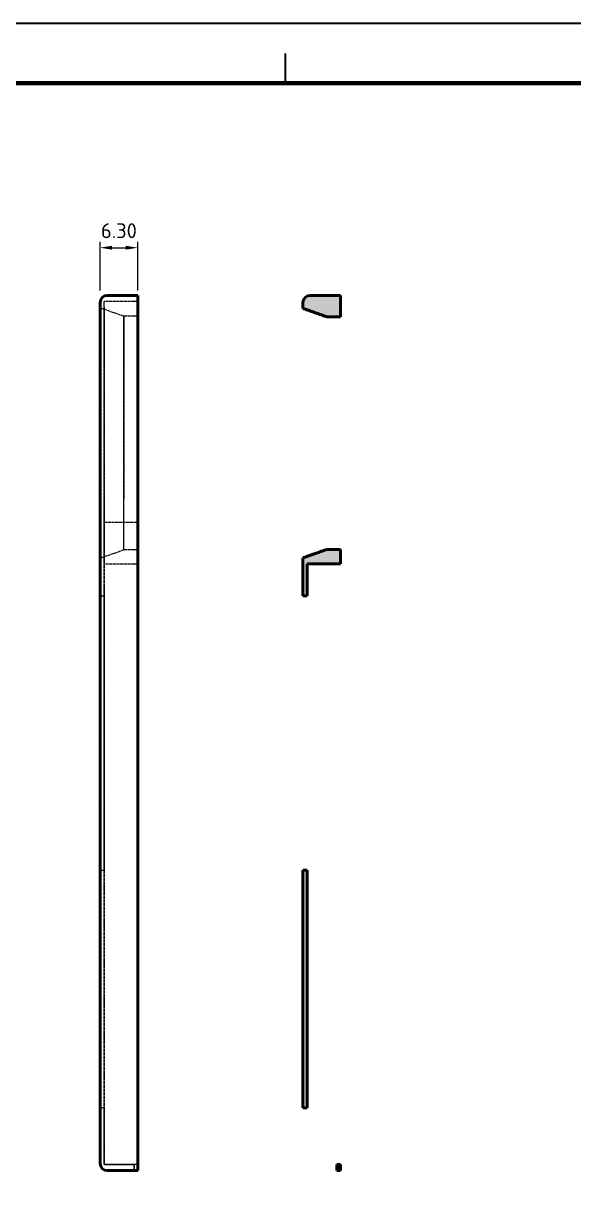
# Model space of a CAD drawing. Header units: millimetres. Extents: x 0 to 420, y 0 to 297.
# Drawn here: x 122.4 to 214.5, y 99.4 to 297 of the extents above; entities that cross this region are included whole.
import ezdxf

# ---------------------------------------------------------------- set-up
doc = ezdxf.new("R2010")
doc.units = ezdxf.units.MM
doc.header["$LTSCALE"] = 0.4
doc.linetypes.add('DASHED', pattern=[1.524, 1.27, -0.254])
for name, color, linetype, lineweight in [('BORDER', 7, 'CONTINUOUS', 70), ('DIM', 4, 'CONTINUOUS', 18), ('HATCH', 8, 'CONTINUOUS', 13), ('HIDDEN', 8, 'DASHED', 25), ('OUTLINE', 7, 'CONTINUOUS', 50), ('SECTION', 7, 'CONTINUOUS', 50), ('TITLE', 7, 'CONTINUOUS', 35)]:
    doc.layers.add(name, color=color, linetype=linetype, lineweight=lineweight)
doc.styles.add('KHENSU', font='isocpeur.ttf')
doc.dimstyles.new('KHENSU', dxfattribs={"dimtxt": 2.5, "dimasz": 2, "dimexe": 1, "dimexo": 0.8, "dimgap": 0.6, "dimtad": 1, "dimdsep": 46, "dimtxsty": 'KHENSU', "dimcen": -1.5, "dimclrd": 4, "dimclre": 4, "dimclrt": 7, "dimazin": 3, "dimtfac": 1, "dimtmove": 2, "dimatfit": 3})

msp = doc.modelspace()

# ---------------------------------------------------------------- hatches: boundary and pattern name
at = {"layer": 'HATCH'}
h = msp.add_hatch(color=8, dxfattribs=at)
h.dxf.hatch_style = 1
h.paths.add_polyline_path([(175.5, 247.809), (175.331, 247.809), (175.162, 247.809), (174.993, 247.809), (174.823, 247.809), (174.654, 247.809), (174.485, 247.809), (174.316, 247.809), (174.147, 247.809), (173.978, 247.809), (173.808, 247.809), (173.639, 247.809), (173.47, 247.809), (173.301, 247.809), (173.136, 247.831), (172.976, 247.888), (172.817, 247.944), (172.657, 248), (172.498, 248.056), (172.338, 248.113), (172.179, 248.169), (172.019, 248.225), (171.859, 248.281), (171.7, 248.338), (171.54, 248.394), (171.381, 248.45), (171.221, 248.506), (171.062, 248.562), (170.902, 248.619), (170.743, 248.675), (170.583, 248.731), (170.424, 248.787), (170.264, 248.843), (170.104, 248.899), (169.945, 248.956), (169.785, 249.012), (169.626, 249.068), (169.466, 249.124), (169.307, 249.18), (169.2, 249.274), (169.2, 249.443), (169.2, 249.612), (169.2, 249.781), (169.2, 249.95), (169.2, 250.12), (169.203, 250.289), (169.228, 250.456), (169.275, 250.618), (169.345, 250.772), (169.436, 250.914), (169.546, 251.043), (169.673, 251.155), (169.814, 251.247), (169.967, 251.319), (170.129, 251.369), (170.295, 251.395), (170.464, 251.4), (170.634, 251.4), (170.803, 251.4), (170.972, 251.4), (171.141, 251.4), (171.31, 251.4), (171.479, 251.4), (171.649, 251.4), (171.818, 251.4), (171.987, 251.4), (172.156, 251.4), (172.325, 251.4), (172.494, 251.4), (172.663, 251.4), (172.833, 251.4), (173.002, 251.4), (173.171, 251.4), (173.34, 251.4), (173.509, 251.4), (173.678, 251.4), (173.848, 251.4), (174.017, 251.4), (174.186, 251.4), (174.355, 251.4), (174.524, 251.4), (174.693, 251.4), (174.862, 251.4), (175.032, 251.4), (175.201, 251.4), (175.37, 251.4), (175.5, 251.361), (175.5, 251.192), (175.5, 251.023), (175.5, 250.853), (175.5, 250.684), (175.5, 250.515), (175.5, 250.346), (175.5, 250.177), (175.5, 250.008), (175.5, 249.839), (175.5, 249.669), (175.5, 249.5), (175.5, 249.331), (175.5, 249.162), (175.5, 248.993), (175.5, 248.824), (175.5, 248.654), (175.5, 248.485), (175.5, 248.316), (175.5, 248.147), (175.5, 247.978), (175.5, 247.809)])
h = msp.add_hatch(color=8, dxfattribs=at)
h.dxf.hatch_style = 1
h.paths.add_polyline_path([(175.5, 206.375), (175.332, 206.375), (175.164, 206.375), (174.997, 206.375), (174.829, 206.375), (174.661, 206.375), (174.493, 206.375), (174.325, 206.375), (174.158, 206.375), (173.99, 206.375), (173.822, 206.375), (173.654, 206.375), (173.486, 206.375), (173.319, 206.375), (173.151, 206.375), (172.983, 206.375), (172.815, 206.375), (172.648, 206.375), (172.48, 206.375), (172.312, 206.375), (172.144, 206.375), (171.976, 206.375), (171.809, 206.375), (171.641, 206.375), (171.473, 206.375), (171.305, 206.375), (171.137, 206.375), (170.97, 206.375), (170.802, 206.375), (170.634, 206.375), (170.466, 206.375), (170.298, 206.375), (170.131, 206.375), (169.963, 206.375), (169.9, 206.27), (169.9, 206.102), (169.9, 205.935), (169.9, 205.767), (169.9, 205.599), (169.9, 205.431), (169.9, 205.263), (169.9, 205.096), (169.9, 204.928), (169.9, 204.76), (169.9, 204.592), (169.9, 204.424), (169.9, 204.257), (169.9, 204.089), (169.9, 203.921), (169.9, 203.753), (169.9, 203.586), (169.9, 203.418), (169.9, 203.25), (169.9, 203.082), (169.9, 202.914), (169.9, 202.747), (169.9, 202.579), (169.9, 202.411), (169.9, 202.243), (169.9, 202.075), (169.9, 201.908), (169.9, 201.74), (169.9, 201.572), (169.9, 201.404), (169.9, 201.236), (169.9, 201.069), (169.801, 201), (169.633, 201), (169.465, 201), (169.297, 201), (169.2, 201.07), (169.2, 201.238), (169.2, 201.406), (169.2, 201.574), (169.2, 201.741), (169.2, 201.909), (169.2, 202.077), (169.2, 202.245), (169.2, 202.413), (169.2, 202.58), (169.2, 202.748), (169.2, 202.916), (169.2, 203.084), (169.2, 203.252), (169.2, 203.419), (169.2, 203.587), (169.2, 203.755), (169.2, 203.923), (169.2, 204.091), (169.2, 204.258), (169.2, 204.426), (169.2, 204.594), (169.2, 204.762), (169.2, 204.93), (169.2, 205.097), (169.2, 205.265), (169.2, 205.433), (169.2, 205.601), (169.2, 205.769), (169.2, 205.936), (169.2, 206.104), (169.2, 206.272), (169.2, 206.44), (169.2, 206.607), (169.2, 206.775), (169.2, 206.943), (169.2, 207.111), (169.2, 207.279), (169.26, 207.404), (169.419, 207.459), (169.577, 207.515), (169.735, 207.571), (169.894, 207.626), (170.052, 207.682), (170.21, 207.738), (170.368, 207.794), (170.527, 207.849), (170.685, 207.905), (170.843, 207.961), (171.001, 208.016), (171.16, 208.072), (171.318, 208.128), (171.476, 208.184), (171.635, 208.239), (171.793, 208.295), (171.951, 208.351), (172.109, 208.407), (172.268, 208.463), (172.426, 208.518), (172.584, 208.574), (172.742, 208.63), (172.901, 208.686), (173.059, 208.742), (173.218, 208.791), (173.386, 208.791), (173.554, 208.791), (173.721, 208.791), (173.889, 208.791), (174.057, 208.791), (174.225, 208.791), (174.393, 208.791), (174.56, 208.791), (174.728, 208.791), (174.896, 208.791), (175.064, 208.791), (175.232, 208.791), (175.399, 208.791), (175.5, 208.724), (175.5, 208.556), (175.5, 208.389), (175.5, 208.221), (175.5, 208.053), (175.5, 207.885), (175.5, 207.717), (175.5, 207.55), (175.5, 207.382), (175.5, 207.214), (175.5, 207.046), (175.5, 206.879), (175.5, 206.711), (175.5, 206.543), (175.5, 206.375)])
h = msp.add_hatch(color=8, dxfattribs=at)
h.dxf.hatch_style = 1
h.paths.add_polyline_path([(169.2, 115.1), (169.2, 115.267), (169.2, 115.434), (169.2, 115.601), (169.2, 115.768), (169.2, 115.935), (169.2, 116.102), (169.2, 116.27), (169.2, 116.437), (169.2, 116.604), (169.2, 116.771), (169.2, 116.938), (169.2, 117.105), (169.2, 117.272), (169.2, 117.439), (169.2, 117.606), (169.2, 117.773), (169.2, 117.94), (169.2, 118.107), (169.2, 118.274), (169.2, 118.442), (169.2, 118.609), (169.2, 118.776), (169.2, 118.943), (169.2, 119.11), (169.2, 119.277), (169.2, 119.444), (169.2, 119.611), (169.2, 119.778), (169.2, 119.945), (169.2, 120.112), (169.2, 120.279), (169.2, 120.447), (169.2, 120.614), (169.2, 120.781), (169.2, 120.948), (169.2, 121.115), (169.2, 121.282), (169.2, 121.449), (169.2, 121.616), (169.2, 121.783), (169.2, 121.95), (169.2, 122.117), (169.2, 122.284), (169.2, 122.451), (169.2, 122.619), (169.2, 122.786), (169.2, 122.953), (169.2, 123.12), (169.2, 123.287), (169.2, 123.454), (169.2, 123.621), (169.2, 123.788), (169.2, 123.955), (169.2, 124.122), (169.2, 124.289), (169.2, 124.456), (169.2, 124.623), (169.2, 124.791), (169.2, 124.958), (169.2, 125.125), (169.2, 125.292), (169.2, 125.459), (169.2, 125.626), (169.2, 125.793), (169.2, 125.96), (169.2, 126.127), (169.2, 126.294), (169.2, 126.461), (169.2, 126.628), (169.2, 126.795), (169.2, 126.963), (169.2, 127.13), (169.2, 127.297), (169.2, 127.464), (169.2, 127.631), (169.2, 127.798), (169.2, 127.965), (169.2, 128.132), (169.2, 128.299), (169.2, 128.466), (169.2, 128.633), (169.2, 128.8), (169.2, 128.967), (169.2, 129.135), (169.2, 129.302), (169.2, 129.469), (169.2, 129.636), (169.2, 129.803), (169.2, 129.97), (169.2, 130.137), (169.2, 130.304), (169.2, 130.471), (169.2, 130.638), (169.2, 130.805), (169.2, 130.972), (169.2, 131.14), (169.2, 131.307), (169.2, 131.474), (169.2, 131.641), (169.2, 131.808), (169.2, 131.975), (169.2, 132.142), (169.2, 132.309), (169.2, 132.476), (169.2, 132.643), (169.2, 132.81), (169.2, 132.977), (169.2, 133.144), (169.2, 133.312), (169.2, 133.479), (169.2, 133.646), (169.2, 133.813), (169.2, 133.98), (169.2, 134.147), (169.2, 134.314), (169.2, 134.481), (169.2, 134.648), (169.2, 134.815), (169.2, 134.982), (169.2, 135.149), (169.2, 135.316), (169.2, 135.484), (169.2, 135.651), (169.2, 135.818), (169.2, 135.985), (169.2, 136.152), (169.2, 136.319), (169.2, 136.486), (169.2, 136.653), (169.2, 136.82), (169.2, 136.987), (169.2, 137.154), (169.2, 137.321), (169.2, 137.488), (169.2, 137.656), (169.2, 137.823), (169.2, 137.99), (169.2, 138.157), (169.2, 138.324), (169.2, 138.491), (169.2, 138.658), (169.2, 138.825), (169.2, 138.992), (169.2, 139.159), (169.2, 139.326), (169.2, 139.493), (169.2, 139.66), (169.2, 139.828), (169.2, 139.995), (169.2, 140.162), (169.2, 140.329), (169.2, 140.496), (169.2, 140.663), (169.2, 140.83), (169.2, 140.997), (169.2, 141.164), (169.2, 141.331), (169.2, 141.498), (169.2, 141.665), (169.2, 141.833), (169.2, 142), (169.2, 142.167), (169.2, 142.334), (169.2, 142.501), (169.2, 142.668), (169.2, 142.835), (169.2, 143.002), (169.2, 143.169), (169.2, 143.336), (169.2, 143.503), (169.2, 143.67), (169.2, 143.837), (169.2, 144.005), (169.2, 144.172), (169.2, 144.339), (169.2, 144.506), (169.2, 144.673), (169.2, 144.84), (169.2, 145.007), (169.2, 145.174), (169.2, 145.341), (169.2, 145.508), (169.2, 145.675), (169.2, 145.842), (169.2, 146.009), (169.2, 146.177), (169.2, 146.344), (169.2, 146.511), (169.2, 146.678), (169.2, 146.845), (169.2, 147.012), (169.2, 147.179), (169.2, 147.346), (169.2, 147.513), (169.2, 147.68), (169.2, 147.847), (169.2, 148.014), (169.2, 148.181), (169.2, 148.349), (169.2, 148.516), (169.2, 148.683), (169.2, 148.85), (169.2, 149.017), (169.2, 149.184), (169.2, 149.351), (169.2, 149.518), (169.2, 149.685), (169.2, 149.852), (169.2, 150.019), (169.2, 150.186), (169.2, 150.353), (169.2, 150.521), (169.2, 150.688), (169.2, 150.855), (169.2, 151.022), (169.2, 151.189), (169.2, 151.356), (169.2, 151.523), (169.2, 151.69), (169.2, 151.857), (169.2, 152.024), (169.2, 152.191), (169.2, 152.358), (169.2, 152.526), (169.2, 152.693), (169.2, 152.86), (169.2, 153.027), (169.2, 153.194), (169.2, 153.361), (169.2, 153.528), (169.2, 153.695), (169.2, 153.862), (169.2, 154.029), (169.2, 154.196), (169.2, 154.363), (169.2, 154.53), (169.2, 154.698), (169.2, 154.865), (169.232, 155), (169.399, 155), (169.566, 155), (169.733, 155), (169.9, 155), (169.9, 154.833), (169.9, 154.666), (169.9, 154.499), (169.9, 154.332), (169.9, 154.165), (169.9, 153.998), (169.9, 153.83), (169.9, 153.663), (169.9, 153.496), (169.9, 153.329), (169.9, 153.162), (169.9, 152.995), (169.9, 152.828), (169.9, 152.661), (169.9, 152.494), (169.9, 152.327), (169.9, 152.16), (169.9, 151.993), (169.9, 151.826), (169.9, 151.658), (169.9, 151.491), (169.9, 151.324), (169.9, 151.157), (169.9, 150.99), (169.9, 150.823), (169.9, 150.656), (169.9, 150.489), (169.9, 150.322), (169.9, 150.155), (169.9, 149.988), (169.9, 149.821), (169.9, 149.653), (169.9, 149.486), (169.9, 149.319), (169.9, 149.152), (169.9, 148.985), (169.9, 148.818), (169.9, 148.651), (169.9, 148.484), (169.9, 148.317), (169.9, 148.15), (169.9, 147.983), (169.9, 147.816), (169.9, 147.649), (169.9, 147.481), (169.9, 147.314), (169.9, 147.147), (169.9, 146.98), (169.9, 146.813), (169.9, 146.646), (169.9, 146.479), (169.9, 146.312), (169.9, 146.145), (169.9, 145.978), (169.9, 145.811), (169.9, 145.644), (169.9, 145.477), (169.9, 145.309), (169.9, 145.142), (169.9, 144.975), (169.9, 144.808), (169.9, 144.641), (169.9, 144.474), (169.9, 144.307), (169.9, 144.14), (169.9, 143.973), (169.9, 143.806), (169.9, 143.639), (169.9, 143.472), (169.9, 143.305), (169.9, 143.137), (169.9, 142.97), (169.9, 142.803), (169.9, 142.636), (169.9, 142.469), (169.9, 142.302), (169.9, 142.135), (169.9, 141.968), (169.9, 141.801), (169.9, 141.634), (169.9, 141.467), (169.9, 141.3), (169.9, 141.133), (169.9, 140.965), (169.9, 140.798), (169.9, 140.631), (169.9, 140.464), (169.9, 140.297), (169.9, 140.13), (169.9, 139.963), (169.9, 139.796), (169.9, 139.629), (169.9, 139.462), (169.9, 139.295), (169.9, 139.128), (169.9, 138.96), (169.9, 138.793), (169.9, 138.626), (169.9, 138.459), (169.9, 138.292), (169.9, 138.125), (169.9, 137.958), (169.9, 137.791), (169.9, 137.624), (169.9, 137.457), (169.9, 137.29), (169.9, 137.123), (169.9, 136.956), (169.9, 136.788), (169.9, 136.621), (169.9, 136.454), (169.9, 136.287), (169.9, 136.12), (169.9, 135.953), (169.9, 135.786), (169.9, 135.619), (169.9, 135.452), (169.9, 135.285), (169.9, 135.118), (169.9, 134.951), (169.9, 134.784), (169.9, 134.616), (169.9, 134.449), (169.9, 134.282), (169.9, 134.115), (169.9, 133.948), (169.9, 133.781), (169.9, 133.614), (169.9, 133.447), (169.9, 133.28), (169.9, 133.113), (169.9, 132.946), (169.9, 132.779), (169.9, 132.612), (169.9, 132.444), (169.9, 132.277), (169.9, 132.11), (169.9, 131.943), (169.9, 131.776), (169.9, 131.609), (169.9, 131.442), (169.9, 131.275), (169.9, 131.108), (169.9, 130.941), (169.9, 130.774), (169.9, 130.607), (169.9, 130.44), (169.9, 130.272), (169.9, 130.105), (169.9, 129.938), (169.9, 129.771), (169.9, 129.604), (169.9, 129.437), (169.9, 129.27), (169.9, 129.103), (169.9, 128.936), (169.9, 128.769), (169.9, 128.602), (169.9, 128.435), (169.9, 128.267), (169.9, 128.1), (169.9, 127.933), (169.9, 127.766), (169.9, 127.599), (169.9, 127.432), (169.9, 127.265), (169.9, 127.098), (169.9, 126.931), (169.9, 126.764), (169.9, 126.597), (169.9, 126.43), (169.9, 126.263), (169.9, 126.095), (169.9, 125.928), (169.9, 125.761), (169.9, 125.594), (169.9, 125.427), (169.9, 125.26), (169.9, 125.093), (169.9, 124.926), (169.9, 124.759), (169.9, 124.592), (169.9, 124.425), (169.9, 124.258), (169.9, 124.091), (169.9, 123.923), (169.9, 123.756), (169.9, 123.589), (169.9, 123.422), (169.9, 123.255), (169.9, 123.088), (169.9, 122.921), (169.9, 122.754), (169.9, 122.587), (169.9, 122.42), (169.9, 122.253), (169.9, 122.086), (169.9, 121.919), (169.9, 121.751), (169.9, 121.584), (169.9, 121.417), (169.9, 121.25), (169.9, 121.083), (169.9, 120.916), (169.9, 120.749), (169.9, 120.582), (169.9, 120.415), (169.9, 120.248), (169.9, 120.081), (169.9, 119.914), (169.9, 119.747), (169.9, 119.579), (169.9, 119.412), (169.9, 119.245), (169.9, 119.078), (169.9, 118.911), (169.9, 118.744), (169.9, 118.577), (169.9, 118.41), (169.9, 118.243), (169.9, 118.076), (169.9, 117.909), (169.9, 117.742), (169.9, 117.574), (169.9, 117.407), (169.9, 117.24), (169.9, 117.073), (169.9, 116.906), (169.9, 116.739), (169.9, 116.572), (169.9, 116.405), (169.9, 116.238), (169.9, 116.071), (169.9, 115.904), (169.9, 115.737), (169.9, 115.57), (169.9, 115.402), (169.9, 115.235), (169.868, 115.1), (169.701, 115.1), (169.534, 115.1), (169.367, 115.1), (169.2, 115.1)])
h = msp.add_hatch(color=8, dxfattribs=at)
h.dxf.hatch_style = 1
h.paths.add_polyline_path([(174.9, 104.6), (174.9, 104.668), (174.9, 104.736), (174.9, 104.804), (174.9, 104.872), (174.9, 104.94), (174.9, 105.009), (174.9, 105.077), (174.9, 105.145), (174.9, 105.213), (174.9, 105.281), (174.9, 105.349), (174.9, 105.417), (174.9, 105.485), (174.9, 105.553), (174.921, 105.6), (174.989, 105.6), (175.057, 105.6), (175.126, 105.6), (175.194, 105.6), (175.262, 105.6), (175.33, 105.6), (175.398, 105.6), (175.466, 105.6), (175.5, 105.566), (175.5, 105.498), (175.5, 105.43), (175.5, 105.362), (175.5, 105.294), (175.5, 105.226), (175.5, 105.157), (175.5, 105.089), (175.5, 105.021), (175.5, 104.953), (175.5, 104.885), (175.5, 104.817), (175.5, 104.749), (175.5, 104.681), (175.5, 104.613), (175.445, 104.6), (175.377, 104.6), (175.309, 104.6), (175.24, 104.6), (175.172, 104.6), (175.104, 104.6), (175.036, 104.6), (174.968, 104.6), (174.9, 104.6)])

# ---------------------------------------------------------------- linework, layer by layer
at = {"layer": 'BORDER'}
msp.add_lwpolyline([(20, 10), (410, 10), (410, 287), (20, 287)], close=True, dxfattribs=at)
at = {"layer": 'HIDDEN'}
for p, q in [((141.5, 251.4), (136.4, 251.4)), ((139.2, 247.9), (135.2, 249.296)), ((139.2, 247.9), (135.2, 249.296)), ((141.5, 250.4), (135.9, 250.4)), ((141.5, 250.4), (135.9, 250.4)), ((141.5, 247.9), (139.2, 247.9)), ((141.5, 247.9), (139.2, 247.9)), ((135.2, 241.8), (135.2, 114.2)), ((135.9, 114.2), (135.9, 241.8)), ((141.5, 241.8), (141.5, 114.2)), ((141.5, 114.2), (141.5, 241.8)), ((135.2, 239.3), (135.2, 217.3)), ((135.2, 217.3), (135.2, 239.3)), ((135.9, 239.3), (135.9, 217.3)), ((139.2, 239.3), (139.2, 217.3)), ((139.2, 217.3), (139.2, 239.3)), ((141.5, 239.3), (141.5, 217.3)), ((141.5, 217.3), (141.5, 239.3)), ((141.5, 239.3), (141.5, 217.3)), ((135.9, 213.35), (141.5, 213.35)), ((135.9, 212.85), (135.9, 114.2)), ((141.5, 212.85), (141.5, 114.2)), ((139.2, 208.7), (135.2, 207.304)), ((139.2, 208.7), (135.2, 207.304)), ((141.5, 208.7), (139.2, 208.7)), ((141.5, 208.7), (139.2, 208.7)), ((141.5, 206.304), (135.9, 206.304)), ((141.5, 206.304), (135.9, 206.304)), ((135.2, 201), (135.9, 201)), ((135.2, 155), (135.9, 155)), ((135.9, 115.1), (135.2, 115.1)), ((135.2, 115.1), (135.2, 105.8)), ((135.2, 105.8), (135.2, 115.1)), ((135.9, 115.1), (135.2, 115.1)), ((135.9, 115.1), (135.9, 105.6)), ((135.9, 105.6), (135.9, 115.1)), ((140.9, 105.6), (135.9, 105.6)), ((135.9, 105.6), (140.9, 105.6)), ((141.5, 105.6), (135.9, 105.6)), ((141.5, 105.6), (135.9, 105.6)), ((140.9, 104.6), (140.9, 105.6)), ((140.9, 105.6), (140.9, 104.6)), ((140.9, 104.6), (136.4, 104.6)), ((140.9, 104.6), (136.4, 104.6))]:
    msp.add_line(p, q, dxfattribs=at)
for points in [[(141.5, 251.4), (141.5, 251.09), (141.5, 250.781), (141.5, 250.471), (141.5, 250.161), (141.5, 249.852), (141.5, 249.542), (141.5, 249.232), (141.5, 248.923), (141.5, 248.613), (141.5, 248.303), (141.5, 247.994), (141.5, 247.684), (141.5, 247.374), (141.5, 247.065), (141.5, 246.755), (141.5, 246.445), (141.5, 246.135), (141.5, 245.826), (141.5, 245.516), (141.5, 245.206), (141.5, 244.897), (141.5, 244.587), (141.5, 244.277), (141.5, 243.968), (141.5, 243.658), (141.5, 243.348), (141.5, 243.039), (141.5, 242.729), (141.5, 242.419), (141.5, 242.11), (141.5, 241.8)], [(135.2, 249.296), (135.2, 249.054), (135.2, 248.813), (135.2, 248.571), (135.2, 248.329), (135.2, 248.087), (135.2, 247.845), (135.2, 247.603), (135.2, 247.362), (135.2, 247.12), (135.2, 246.878), (135.2, 246.636), (135.2, 246.394), (135.2, 246.153), (135.2, 245.911), (135.2, 245.669), (135.2, 245.427), (135.2, 245.185), (135.2, 244.944), (135.2, 244.702), (135.2, 244.46), (135.2, 244.218), (135.2, 243.976), (135.2, 243.734), (135.2, 243.493), (135.2, 243.251), (135.2, 243.009), (135.2, 242.767), (135.2, 242.525), (135.2, 242.284), (135.2, 242.042), (135.2, 241.8)], [(135.9, 241.8), (135.9, 242.077), (135.9, 242.355), (135.9, 242.632), (135.9, 242.91), (135.9, 243.187), (135.9, 243.465), (135.9, 243.742), (135.9, 244.019), (135.9, 244.297), (135.9, 244.574), (135.9, 244.852), (135.9, 245.129), (135.9, 245.406), (135.9, 245.684), (135.9, 245.961), (135.9, 246.239), (135.9, 246.516), (135.9, 246.794), (135.9, 247.071), (135.9, 247.348), (135.9, 247.626), (135.9, 247.903), (135.9, 248.181), (135.9, 248.458), (135.9, 248.735), (135.9, 249.013), (135.9, 249.29), (135.9, 249.568), (135.9, 249.845), (135.9, 250.123), (135.9, 250.4)], [(135.9, 249.439), (135.9, 249.47), (135.9, 249.501), (135.9, 249.532), (135.9, 249.563), (135.9, 249.594), (135.9, 249.625), (135.9, 249.656), (135.9, 249.687), (135.9, 249.718), (135.9, 249.749), (135.9, 249.78), (135.9, 249.811), (135.9, 249.842), (135.9, 249.873), (135.9, 249.904), (135.9, 249.935), (135.9, 249.966), (135.9, 249.997), (135.9, 250.028), (135.9, 250.059), (135.9, 250.09), (135.9, 250.121), (135.9, 250.152), (135.9, 250.183), (135.9, 250.214), (135.9, 250.245), (135.9, 250.276), (135.9, 250.307), (135.9, 250.338), (135.9, 250.369), (135.9, 250.4)], [(135.9, 249.439), (135.9, 249.112), (135.9, 248.785), (135.9, 248.458), (135.9, 248.131), (135.9, 247.804), (135.9, 247.477), (135.9, 247.15), (135.9, 246.822), (135.9, 246.495), (135.9, 246.168), (135.9, 245.841), (135.9, 245.514), (135.9, 245.187), (135.9, 244.86), (135.9, 244.533), (135.9, 244.206), (135.9, 243.879), (135.9, 243.552), (135.9, 243.225), (135.9, 242.898), (135.9, 242.571), (135.9, 242.244), (135.9, 241.917), (135.9, 241.589), (135.9, 241.262), (135.9, 240.935), (135.9, 240.608), (135.9, 240.281), (135.9, 239.954), (135.9, 239.627), (135.9, 239.3)], [(141.5, 241.8), (141.5, 242.077), (141.5, 242.355), (141.5, 242.632), (141.5, 242.91), (141.5, 243.187), (141.5, 243.465), (141.5, 243.742), (141.5, 244.019), (141.5, 244.297), (141.5, 244.574), (141.5, 244.852), (141.5, 245.129), (141.5, 245.406), (141.5, 245.684), (141.5, 245.961), (141.5, 246.239), (141.5, 246.516), (141.5, 246.794), (141.5, 247.071), (141.5, 247.348), (141.5, 247.626), (141.5, 247.903), (141.5, 248.181), (141.5, 248.458), (141.5, 248.735), (141.5, 249.013), (141.5, 249.29), (141.5, 249.568), (141.5, 249.845), (141.5, 250.123), (141.5, 250.4)], [(141.5, 249.439), (141.5, 249.47), (141.5, 249.501), (141.5, 249.532), (141.5, 249.563), (141.5, 249.594), (141.5, 249.625), (141.5, 249.656), (141.5, 249.687), (141.5, 249.718), (141.5, 249.749), (141.5, 249.78), (141.5, 249.811), (141.5, 249.842), (141.5, 249.873), (141.5, 249.904), (141.5, 249.935), (141.5, 249.966), (141.5, 249.997), (141.5, 250.028), (141.5, 250.059), (141.5, 250.09), (141.5, 250.121), (141.5, 250.152), (141.5, 250.183), (141.5, 250.214), (141.5, 250.245), (141.5, 250.276), (141.5, 250.307), (141.5, 250.338), (141.5, 250.369), (141.5, 250.4)], [(141.5, 249.439), (141.5, 249.112), (141.5, 248.785), (141.5, 248.458), (141.5, 248.131), (141.5, 247.804), (141.5, 247.477), (141.5, 247.15), (141.5, 246.822), (141.5, 246.495), (141.5, 246.168), (141.5, 245.841), (141.5, 245.514), (141.5, 245.187), (141.5, 244.86), (141.5, 244.533), (141.5, 244.206), (141.5, 243.879), (141.5, 243.552), (141.5, 243.225), (141.5, 242.898), (141.5, 242.571), (141.5, 242.244), (141.5, 241.917), (141.5, 241.589), (141.5, 241.262), (141.5, 240.935), (141.5, 240.608), (141.5, 240.281), (141.5, 239.954), (141.5, 239.627), (141.5, 239.3)], [(139.2, 247.9), (139.2, 247.623), (139.2, 247.345), (139.2, 247.068), (139.2, 246.79), (139.2, 246.513), (139.2, 246.235), (139.2, 245.958), (139.2, 245.681), (139.2, 245.403), (139.2, 245.126), (139.2, 244.848), (139.2, 244.571), (139.2, 244.294), (139.2, 244.016), (139.2, 243.739), (139.2, 243.461), (139.2, 243.184), (139.2, 242.906), (139.2, 242.629), (139.2, 242.352), (139.2, 242.074), (139.2, 241.797), (139.2, 241.519), (139.2, 241.242), (139.2, 240.965), (139.2, 240.687), (139.2, 240.41), (139.2, 240.132), (139.2, 239.855), (139.2, 239.577), (139.2, 239.3)], [(139.2, 239.3), (139.2, 239.577), (139.2, 239.855), (139.2, 240.132), (139.2, 240.41), (139.2, 240.687), (139.2, 240.965), (139.2, 241.242), (139.2, 241.519), (139.2, 241.797), (139.2, 242.074), (139.2, 242.352), (139.2, 242.629), (139.2, 242.906), (139.2, 243.184), (139.2, 243.461), (139.2, 243.739), (139.2, 244.016), (139.2, 244.294), (139.2, 244.571), (139.2, 244.848), (139.2, 245.126), (139.2, 245.403), (139.2, 245.681), (139.2, 245.958), (139.2, 246.235), (139.2, 246.513), (139.2, 246.79), (139.2, 247.068), (139.2, 247.345), (139.2, 247.623), (139.2, 247.9)], [(141.5, 247.9), (141.5, 247.623), (141.5, 247.345), (141.5, 247.068), (141.5, 246.79), (141.5, 246.513), (141.5, 246.235), (141.5, 245.958), (141.5, 245.681), (141.5, 245.403), (141.5, 245.126), (141.5, 244.848), (141.5, 244.571), (141.5, 244.294), (141.5, 244.016), (141.5, 243.739), (141.5, 243.461), (141.5, 243.184), (141.5, 242.906), (141.5, 242.629), (141.5, 242.352), (141.5, 242.074), (141.5, 241.797), (141.5, 241.519), (141.5, 241.242), (141.5, 240.965), (141.5, 240.687), (141.5, 240.41), (141.5, 240.132), (141.5, 239.855), (141.5, 239.577), (141.5, 239.3)], [(141.5, 239.3), (141.5, 239.577), (141.5, 239.855), (141.5, 240.132), (141.5, 240.41), (141.5, 240.687), (141.5, 240.965), (141.5, 241.242), (141.5, 241.519), (141.5, 241.797), (141.5, 242.074), (141.5, 242.352), (141.5, 242.629), (141.5, 242.906), (141.5, 243.184), (141.5, 243.461), (141.5, 243.739), (141.5, 244.016), (141.5, 244.294), (141.5, 244.571), (141.5, 244.848), (141.5, 245.126), (141.5, 245.403), (141.5, 245.681), (141.5, 245.958), (141.5, 246.235), (141.5, 246.513), (141.5, 246.79), (141.5, 247.068), (141.5, 247.345), (141.5, 247.623), (141.5, 247.9)], [(135.2, 241.8), (135.2, 241.719), (135.2, 241.639), (135.2, 241.558), (135.2, 241.477), (135.2, 241.397), (135.2, 241.316), (135.2, 241.235), (135.2, 241.155), (135.2, 241.074), (135.2, 240.994), (135.2, 240.913), (135.2, 240.832), (135.2, 240.752), (135.2, 240.671), (135.2, 240.59), (135.2, 240.51), (135.2, 240.429), (135.2, 240.348), (135.2, 240.268), (135.2, 240.187), (135.2, 240.106), (135.2, 240.026), (135.2, 239.945), (135.2, 239.865), (135.2, 239.784), (135.2, 239.703), (135.2, 239.623), (135.2, 239.542), (135.2, 239.461), (135.2, 239.381), (135.2, 239.3)], [(135.2, 239.3), (135.2, 239.381), (135.2, 239.461), (135.2, 239.542), (135.2, 239.623), (135.2, 239.703), (135.2, 239.784), (135.2, 239.865), (135.2, 239.945), (135.2, 240.026), (135.2, 240.106), (135.2, 240.187), (135.2, 240.268), (135.2, 240.348), (135.2, 240.429), (135.2, 240.51), (135.2, 240.59), (135.2, 240.671), (135.2, 240.752), (135.2, 240.832), (135.2, 240.913), (135.2, 240.994), (135.2, 241.074), (135.2, 241.155), (135.2, 241.235), (135.2, 241.316), (135.2, 241.397), (135.2, 241.477), (135.2, 241.558), (135.2, 241.639), (135.2, 241.719), (135.2, 241.8)], [(135.2, 217.3), (135.2, 216.978), (135.2, 216.655), (135.2, 216.333), (135.2, 216.01), (135.2, 215.688), (135.2, 215.365), (135.2, 215.043), (135.2, 214.72), (135.2, 214.398), (135.2, 214.075), (135.2, 213.753), (135.2, 213.431), (135.2, 213.108), (135.2, 212.786), (135.2, 212.463), (135.2, 212.141), (135.2, 211.818), (135.2, 211.496), (135.2, 211.173), (135.2, 210.851), (135.2, 210.528), (135.2, 210.206), (135.2, 209.883), (135.2, 209.561), (135.2, 209.239), (135.2, 208.916), (135.2, 208.594), (135.2, 208.271), (135.2, 207.949), (135.2, 207.626), (135.2, 207.304)], [(135.2, 207.304), (135.2, 207.626), (135.2, 207.949), (135.2, 208.271), (135.2, 208.594), (135.2, 208.916), (135.2, 209.239), (135.2, 209.561), (135.2, 209.883), (135.2, 210.206), (135.2, 210.528), (135.2, 210.851), (135.2, 211.173), (135.2, 211.496), (135.2, 211.818), (135.2, 212.141), (135.2, 212.463), (135.2, 212.786), (135.2, 213.108), (135.2, 213.431), (135.2, 213.753), (135.2, 214.075), (135.2, 214.398), (135.2, 214.72), (135.2, 215.043), (135.2, 215.365), (135.2, 215.688), (135.2, 216.01), (135.2, 216.333), (135.2, 216.655), (135.2, 216.978), (135.2, 217.3)], [(135.9, 217.3), (135.9, 216.945), (135.9, 216.591), (135.9, 216.236), (135.9, 215.881), (135.9, 215.526), (135.9, 215.172), (135.9, 214.817), (135.9, 214.462), (135.9, 214.108), (135.9, 213.753), (135.9, 213.398), (135.9, 213.043), (135.9, 212.689), (135.9, 212.334), (135.9, 211.979), (135.9, 211.625), (135.9, 211.27), (135.9, 210.915), (135.9, 210.56), (135.9, 210.206), (135.9, 209.851), (135.9, 209.496), (135.9, 209.142), (135.9, 208.787), (135.9, 208.432), (135.9, 208.077), (135.9, 207.723), (135.9, 207.368), (135.9, 207.013), (135.9, 206.659), (135.9, 206.304)], [(139.2, 208.7), (139.2, 208.977), (139.2, 209.255), (139.2, 209.532), (139.2, 209.81), (139.2, 210.087), (139.2, 210.365), (139.2, 210.642), (139.2, 210.919), (139.2, 211.197), (139.2, 211.474), (139.2, 211.752), (139.2, 212.029), (139.2, 212.306), (139.2, 212.584), (139.2, 212.861), (139.2, 213.139), (139.2, 213.416), (139.2, 213.694), (139.2, 213.971), (139.2, 214.248), (139.2, 214.526), (139.2, 214.803), (139.2, 215.081), (139.2, 215.358), (139.2, 215.635), (139.2, 215.913), (139.2, 216.19), (139.2, 216.468), (139.2, 216.745), (139.2, 217.023), (139.2, 217.3)], [(139.2, 208.7), (139.2, 208.977), (139.2, 209.255), (139.2, 209.532), (139.2, 209.81), (139.2, 210.087), (139.2, 210.365), (139.2, 210.642), (139.2, 210.919), (139.2, 211.197), (139.2, 211.474), (139.2, 211.752), (139.2, 212.029), (139.2, 212.306), (139.2, 212.584), (139.2, 212.861), (139.2, 213.139), (139.2, 213.416), (139.2, 213.694), (139.2, 213.971), (139.2, 214.248), (139.2, 214.526), (139.2, 214.803), (139.2, 215.081), (139.2, 215.358), (139.2, 215.635), (139.2, 215.913), (139.2, 216.19), (139.2, 216.468), (139.2, 216.745), (139.2, 217.023), (139.2, 217.3)], [(141.5, 208.7), (141.5, 208.977), (141.5, 209.255), (141.5, 209.532), (141.5, 209.81), (141.5, 210.087), (141.5, 210.365), (141.5, 210.642), (141.5, 210.919), (141.5, 211.197), (141.5, 211.474), (141.5, 211.752), (141.5, 212.029), (141.5, 212.306), (141.5, 212.584), (141.5, 212.861), (141.5, 213.139), (141.5, 213.416), (141.5, 213.694), (141.5, 213.971), (141.5, 214.248), (141.5, 214.526), (141.5, 214.803), (141.5, 215.081), (141.5, 215.358), (141.5, 215.635), (141.5, 215.913), (141.5, 216.19), (141.5, 216.468), (141.5, 216.745), (141.5, 217.023), (141.5, 217.3)], [(141.5, 208.7), (141.5, 208.977), (141.5, 209.255), (141.5, 209.532), (141.5, 209.81), (141.5, 210.087), (141.5, 210.365), (141.5, 210.642), (141.5, 210.919), (141.5, 211.197), (141.5, 211.474), (141.5, 211.752), (141.5, 212.029), (141.5, 212.306), (141.5, 212.584), (141.5, 212.861), (141.5, 213.139), (141.5, 213.416), (141.5, 213.694), (141.5, 213.971), (141.5, 214.248), (141.5, 214.526), (141.5, 214.803), (141.5, 215.081), (141.5, 215.358), (141.5, 215.635), (141.5, 215.913), (141.5, 216.19), (141.5, 216.468), (141.5, 216.745), (141.5, 217.023), (141.5, 217.3)], [(141.5, 217.3), (141.5, 216.945), (141.5, 216.591), (141.5, 216.236), (141.5, 215.881), (141.5, 215.526), (141.5, 215.172), (141.5, 214.817), (141.5, 214.462), (141.5, 214.108), (141.5, 213.753), (141.5, 213.398), (141.5, 213.043), (141.5, 212.689), (141.5, 212.334), (141.5, 211.979), (141.5, 211.625), (141.5, 211.27), (141.5, 210.915), (141.5, 210.56), (141.5, 210.206), (141.5, 209.851), (141.5, 209.496), (141.5, 209.142), (141.5, 208.787), (141.5, 208.432), (141.5, 208.077), (141.5, 207.723), (141.5, 207.368), (141.5, 207.013), (141.5, 206.659), (141.5, 206.304)], [(135.9, 212.85), (135.9, 212.866), (135.9, 212.882), (135.9, 212.898), (135.9, 212.915), (135.9, 212.931), (135.9, 212.947), (135.9, 212.963), (135.9, 212.979), (135.9, 212.995), (135.9, 213.011), (135.9, 213.028), (135.9, 213.044), (135.9, 213.06), (135.9, 213.076), (135.9, 213.092), (135.9, 213.108), (135.9, 213.124), (135.9, 213.14), (135.9, 213.157), (135.9, 213.173), (135.9, 213.189), (135.9, 213.205), (135.9, 213.221), (135.9, 213.237), (135.9, 213.253), (135.9, 213.269), (135.9, 213.286), (135.9, 213.302), (135.9, 213.318), (135.9, 213.334), (135.9, 213.35)], [(135.9, 213.35), (135.9, 213.34), (135.9, 213.33), (135.9, 213.32), (135.9, 213.311), (135.9, 213.301), (135.9, 213.291), (135.9, 213.281), (135.9, 213.271), (135.9, 213.261), (135.9, 213.251), (135.9, 213.241), (135.9, 213.231), (135.9, 213.222), (135.9, 213.212), (135.9, 213.202), (135.9, 213.192), (135.9, 213.182), (135.9, 213.172), (135.9, 213.162), (135.9, 213.152), (135.9, 213.143), (135.9, 213.133), (135.9, 213.123), (135.9, 213.113), (135.9, 213.103), (135.9, 213.093), (135.9, 213.083), (135.9, 213.073), (135.9, 213.063), (135.9, 213.054), (135.9, 213.044)], [(135.9, 206.304), (135.9, 206.521), (135.9, 206.739), (135.9, 206.956), (135.9, 207.173), (135.9, 207.391), (135.9, 207.608), (135.9, 207.826), (135.9, 208.043), (135.9, 208.261), (135.9, 208.478), (135.9, 208.695), (135.9, 208.913), (135.9, 209.13), (135.9, 209.348), (135.9, 209.565), (135.9, 209.782), (135.9, 210), (135.9, 210.217), (135.9, 210.435), (135.9, 210.652), (135.9, 210.87), (135.9, 211.087), (135.9, 211.304), (135.9, 211.522), (135.9, 211.739), (135.9, 211.957), (135.9, 212.174), (135.9, 212.391), (135.9, 212.609), (135.9, 212.826), (135.9, 213.044)], [(141.5, 212.85), (141.5, 212.866), (141.5, 212.882), (141.5, 212.898), (141.5, 212.915), (141.5, 212.931), (141.5, 212.947), (141.5, 212.963), (141.5, 212.979), (141.5, 212.995), (141.5, 213.011), (141.5, 213.028), (141.5, 213.044), (141.5, 213.06), (141.5, 213.076), (141.5, 213.092), (141.5, 213.108), (141.5, 213.124), (141.5, 213.14), (141.5, 213.157), (141.5, 213.173), (141.5, 213.189), (141.5, 213.205), (141.5, 213.221), (141.5, 213.237), (141.5, 213.253), (141.5, 213.269), (141.5, 213.286), (141.5, 213.302), (141.5, 213.318), (141.5, 213.334), (141.5, 213.35)], [(141.5, 213.35), (141.5, 213.34), (141.5, 213.33), (141.5, 213.32), (141.5, 213.311), (141.5, 213.301), (141.5, 213.291), (141.5, 213.281), (141.5, 213.271), (141.5, 213.261), (141.5, 213.251), (141.5, 213.241), (141.5, 213.231), (141.5, 213.222), (141.5, 213.212), (141.5, 213.202), (141.5, 213.192), (141.5, 213.182), (141.5, 213.172), (141.5, 213.162), (141.5, 213.152), (141.5, 213.143), (141.5, 213.133), (141.5, 213.123), (141.5, 213.113), (141.5, 213.103), (141.5, 213.093), (141.5, 213.083), (141.5, 213.073), (141.5, 213.063), (141.5, 213.054), (141.5, 213.044)], [(141.5, 206.304), (141.5, 206.521), (141.5, 206.739), (141.5, 206.956), (141.5, 207.173), (141.5, 207.391), (141.5, 207.608), (141.5, 207.826), (141.5, 208.043), (141.5, 208.261), (141.5, 208.478), (141.5, 208.695), (141.5, 208.913), (141.5, 209.13), (141.5, 209.348), (141.5, 209.565), (141.5, 209.782), (141.5, 210), (141.5, 210.217), (141.5, 210.435), (141.5, 210.652), (141.5, 210.87), (141.5, 211.087), (141.5, 211.304), (141.5, 211.522), (141.5, 211.739), (141.5, 211.957), (141.5, 212.174), (141.5, 212.391), (141.5, 212.609), (141.5, 212.826), (141.5, 213.044)], [(135.2, 155), (135.2, 156.484), (135.2, 157.968), (135.2, 159.452), (135.2, 160.935), (135.2, 162.419), (135.2, 163.903), (135.2, 165.387), (135.2, 166.871), (135.2, 168.355), (135.2, 169.839), (135.2, 171.323), (135.2, 172.806), (135.2, 174.29), (135.2, 175.774), (135.2, 177.258), (135.2, 178.742), (135.2, 180.226), (135.2, 181.71), (135.2, 183.194), (135.2, 184.677), (135.2, 186.161), (135.2, 187.645), (135.2, 189.129), (135.2, 190.613), (135.2, 192.097), (135.2, 193.581), (135.2, 195.065), (135.2, 196.548), (135.2, 198.032), (135.2, 199.516), (135.2, 201)], [(135.2, 201), (135.2, 200.258), (135.2, 199.516), (135.2, 198.774), (135.2, 198.032), (135.2, 197.29), (135.2, 196.548), (135.2, 195.806), (135.2, 195.065), (135.2, 194.323), (135.2, 193.581), (135.2, 192.839), (135.2, 192.097), (135.2, 191.355), (135.2, 190.613), (135.2, 189.871), (135.2, 189.129), (135.2, 188.387), (135.2, 187.645), (135.2, 186.903), (135.2, 186.161), (135.2, 185.419), (135.2, 184.677), (135.2, 183.935), (135.2, 183.194), (135.2, 182.452), (135.2, 181.71), (135.2, 180.968), (135.2, 180.226), (135.2, 179.484), (135.2, 178.742), (135.2, 178)], [(135.9, 155), (135.9, 156.484), (135.9, 157.968), (135.9, 159.452), (135.9, 160.935), (135.9, 162.419), (135.9, 163.903), (135.9, 165.387), (135.9, 166.871), (135.9, 168.355), (135.9, 169.839), (135.9, 171.323), (135.9, 172.806), (135.9, 174.29), (135.9, 175.774), (135.9, 177.258), (135.9, 178.742), (135.9, 180.226), (135.9, 181.71), (135.9, 183.194), (135.9, 184.677), (135.9, 186.161), (135.9, 187.645), (135.9, 189.129), (135.9, 190.613), (135.9, 192.097), (135.9, 193.581), (135.9, 195.065), (135.9, 196.548), (135.9, 198.032), (135.9, 199.516), (135.9, 201)], [(135.9, 201), (135.9, 200.258), (135.9, 199.516), (135.9, 198.774), (135.9, 198.032), (135.9, 197.29), (135.9, 196.548), (135.9, 195.806), (135.9, 195.065), (135.9, 194.323), (135.9, 193.581), (135.9, 192.839), (135.9, 192.097), (135.9, 191.355), (135.9, 190.613), (135.9, 189.871), (135.9, 189.129), (135.9, 188.387), (135.9, 187.645), (135.9, 186.903), (135.9, 186.161), (135.9, 185.419), (135.9, 184.677), (135.9, 183.935), (135.9, 183.194), (135.9, 182.452), (135.9, 181.71), (135.9, 180.968), (135.9, 180.226), (135.9, 179.484), (135.9, 178.742), (135.9, 178)], [(135.2, 178), (135.2, 177.258), (135.2, 176.516), (135.2, 175.774), (135.2, 175.032), (135.2, 174.29), (135.2, 173.548), (135.2, 172.806), (135.2, 172.065), (135.2, 171.323), (135.2, 170.581), (135.2, 169.839), (135.2, 169.097), (135.2, 168.355), (135.2, 167.613), (135.2, 166.871), (135.2, 166.129), (135.2, 165.387), (135.2, 164.645), (135.2, 163.903), (135.2, 163.161), (135.2, 162.419), (135.2, 161.677), (135.2, 160.935), (135.2, 160.194), (135.2, 159.452), (135.2, 158.71), (135.2, 157.968), (135.2, 157.226), (135.2, 156.484), (135.2, 155.742), (135.2, 155)], [(135.9, 178), (135.9, 177.258), (135.9, 176.516), (135.9, 175.774), (135.9, 175.032), (135.9, 174.29), (135.9, 173.548), (135.9, 172.806), (135.9, 172.065), (135.9, 171.323), (135.9, 170.581), (135.9, 169.839), (135.9, 169.097), (135.9, 168.355), (135.9, 167.613), (135.9, 166.871), (135.9, 166.129), (135.9, 165.387), (135.9, 164.645), (135.9, 163.903), (135.9, 163.161), (135.9, 162.419), (135.9, 161.677), (135.9, 160.935), (135.9, 160.194), (135.9, 159.452), (135.9, 158.71), (135.9, 157.968), (135.9, 157.226), (135.9, 156.484), (135.9, 155.742), (135.9, 155)], [(135.2, 114.2), (135.2, 113.929), (135.2, 113.658), (135.2, 113.387), (135.2, 113.116), (135.2, 112.845), (135.2, 112.574), (135.2, 112.303), (135.2, 112.032), (135.2, 111.761), (135.2, 111.49), (135.2, 111.219), (135.2, 110.948), (135.2, 110.677), (135.2, 110.406), (135.2, 110.135), (135.2, 109.865), (135.2, 109.594), (135.2, 109.323), (135.2, 109.052), (135.2, 108.781), (135.2, 108.51), (135.2, 108.239), (135.2, 107.968), (135.2, 107.697), (135.2, 107.426), (135.2, 107.155), (135.2, 106.884), (135.2, 106.613), (135.2, 106.342), (135.2, 106.071), (135.2, 105.8)], [(135.9, 105.6), (135.9, 105.877), (135.9, 106.155), (135.9, 106.432), (135.9, 106.71), (135.9, 106.987), (135.9, 107.265), (135.9, 107.542), (135.9, 107.819), (135.9, 108.097), (135.9, 108.374), (135.9, 108.652), (135.9, 108.929), (135.9, 109.206), (135.9, 109.484), (135.9, 109.761), (135.9, 110.039), (135.9, 110.316), (135.9, 110.594), (135.9, 110.871), (135.9, 111.148), (135.9, 111.426), (135.9, 111.703), (135.9, 111.981), (135.9, 112.258), (135.9, 112.535), (135.9, 112.813), (135.9, 113.09), (135.9, 113.368), (135.9, 113.645), (135.9, 113.923), (135.9, 114.2)], [(135.9, 105.6), (135.9, 105.877), (135.9, 106.155), (135.9, 106.432), (135.9, 106.71), (135.9, 106.987), (135.9, 107.265), (135.9, 107.542), (135.9, 107.819), (135.9, 108.097), (135.9, 108.374), (135.9, 108.652), (135.9, 108.929), (135.9, 109.206), (135.9, 109.484), (135.9, 109.761), (135.9, 110.039), (135.9, 110.316), (135.9, 110.594), (135.9, 110.871), (135.9, 111.148), (135.9, 111.426), (135.9, 111.703), (135.9, 111.981), (135.9, 112.258), (135.9, 112.535), (135.9, 112.813), (135.9, 113.09), (135.9, 113.368), (135.9, 113.645), (135.9, 113.923), (135.9, 114.2)], [(141.5, 104.6), (141.5, 104.91), (141.5, 105.219), (141.5, 105.529), (141.5, 105.839), (141.5, 106.148), (141.5, 106.458), (141.5, 106.768), (141.5, 107.077), (141.5, 107.387), (141.5, 107.697), (141.5, 108.006), (141.5, 108.316), (141.5, 108.626), (141.5, 108.935), (141.5, 109.245), (141.5, 109.555), (141.5, 109.865), (141.5, 110.174), (141.5, 110.484), (141.5, 110.794), (141.5, 111.103), (141.5, 111.413), (141.5, 111.723), (141.5, 112.032), (141.5, 112.342), (141.5, 112.652), (141.5, 112.961), (141.5, 113.271), (141.5, 113.581), (141.5, 113.89), (141.5, 114.2)], [(141.5, 105.6), (141.5, 105.877), (141.5, 106.155), (141.5, 106.432), (141.5, 106.71), (141.5, 106.987), (141.5, 107.265), (141.5, 107.542), (141.5, 107.819), (141.5, 108.097), (141.5, 108.374), (141.5, 108.652), (141.5, 108.929), (141.5, 109.206), (141.5, 109.484), (141.5, 109.761), (141.5, 110.039), (141.5, 110.316), (141.5, 110.594), (141.5, 110.871), (141.5, 111.148), (141.5, 111.426), (141.5, 111.703), (141.5, 111.981), (141.5, 112.258), (141.5, 112.535), (141.5, 112.813), (141.5, 113.09), (141.5, 113.368), (141.5, 113.645), (141.5, 113.923), (141.5, 114.2)], [(141.5, 105.6), (141.5, 105.877), (141.5, 106.155), (141.5, 106.432), (141.5, 106.71), (141.5, 106.987), (141.5, 107.265), (141.5, 107.542), (141.5, 107.819), (141.5, 108.097), (141.5, 108.374), (141.5, 108.652), (141.5, 108.929), (141.5, 109.206), (141.5, 109.484), (141.5, 109.761), (141.5, 110.039), (141.5, 110.316), (141.5, 110.594), (141.5, 110.871), (141.5, 111.148), (141.5, 111.426), (141.5, 111.703), (141.5, 111.981), (141.5, 112.258), (141.5, 112.535), (141.5, 112.813), (141.5, 113.09), (141.5, 113.368), (141.5, 113.645), (141.5, 113.923), (141.5, 114.2)]]:
    msp.add_lwpolyline(points, dxfattribs=at)
for centre, start, end in [((136.4, 250.2), 90, 180), ((136.4, 105.8), 180, -90), ((136.4, 105.8), 180, -90), ((136.4, 105.8), 180, -90)]:
    msp.add_arc(centre, 1.2, start, end, dxfattribs=at)
at = {"layer": 'OUTLINE'}
for p, q in [((141.5, 251.4), (136.4, 251.4)), ((135.2, 114.2), (135.2, 241.8)), ((141.5, 114.2), (141.5, 241.8)), ((141.5, 104.6), (136.4, 104.6)), ((136.4, 104.6), (140.9, 104.6)), ((141.5, 104.6), (140.9, 104.6))]:
    msp.add_line(p, q, dxfattribs=at)
for points in [[(141.5, 241.8), (141.5, 242.11), (141.5, 242.419), (141.5, 242.729), (141.5, 243.039), (141.5, 243.348), (141.5, 243.658), (141.5, 243.968), (141.5, 244.277), (141.5, 244.587), (141.5, 244.897), (141.5, 245.206), (141.5, 245.516), (141.5, 245.826), (141.5, 246.135), (141.5, 246.445), (141.5, 246.755), (141.5, 247.065), (141.5, 247.374), (141.5, 247.684), (141.5, 247.994), (141.5, 248.303), (141.5, 248.613), (141.5, 248.923), (141.5, 249.232), (141.5, 249.542), (141.5, 249.852), (141.5, 250.161), (141.5, 250.471), (141.5, 250.781), (141.5, 251.09), (141.5, 251.4)], [(135.2, 250.2), (135.2, 250.171), (135.2, 250.142), (135.2, 250.113), (135.2, 250.083), (135.2, 250.054), (135.2, 250.025), (135.2, 249.996), (135.2, 249.967), (135.2, 249.938), (135.2, 249.908), (135.2, 249.879), (135.2, 249.85), (135.2, 249.821), (135.2, 249.792), (135.2, 249.763), (135.2, 249.733), (135.2, 249.704), (135.2, 249.675), (135.2, 249.646), (135.2, 249.617), (135.2, 249.588), (135.2, 249.559), (135.2, 249.529), (135.2, 249.5), (135.2, 249.471), (135.2, 249.442), (135.2, 249.413), (135.2, 249.384), (135.2, 249.354), (135.2, 249.325), (135.2, 249.296)], [(135.2, 241.8), (135.2, 242.071), (135.2, 242.342), (135.2, 242.613), (135.2, 242.884), (135.2, 243.155), (135.2, 243.426), (135.2, 243.697), (135.2, 243.968), (135.2, 244.239), (135.2, 244.51), (135.2, 244.781), (135.2, 245.052), (135.2, 245.323), (135.2, 245.594), (135.2, 245.865), (135.2, 246.135), (135.2, 246.406), (135.2, 246.677), (135.2, 246.948), (135.2, 247.219), (135.2, 247.49), (135.2, 247.761), (135.2, 248.032), (135.2, 248.303), (135.2, 248.574), (135.2, 248.845), (135.2, 249.116), (135.2, 249.387), (135.2, 249.658), (135.2, 249.929), (135.2, 250.2)], [(135.2, 249.296), (135.2, 249.054), (135.2, 248.813), (135.2, 248.571), (135.2, 248.329), (135.2, 248.087), (135.2, 247.845), (135.2, 247.603), (135.2, 247.362), (135.2, 247.12), (135.2, 246.878), (135.2, 246.636), (135.2, 246.394), (135.2, 246.153), (135.2, 245.911), (135.2, 245.669), (135.2, 245.427), (135.2, 245.185), (135.2, 244.944), (135.2, 244.702), (135.2, 244.46), (135.2, 244.218), (135.2, 243.976), (135.2, 243.734), (135.2, 243.493), (135.2, 243.251), (135.2, 243.009), (135.2, 242.767), (135.2, 242.525), (135.2, 242.284), (135.2, 242.042), (135.2, 241.8)], [(135.2, 241.8), (135.2, 242.042), (135.2, 242.284), (135.2, 242.525), (135.2, 242.767), (135.2, 243.009), (135.2, 243.251), (135.2, 243.493), (135.2, 243.734), (135.2, 243.976), (135.2, 244.218), (135.2, 244.46), (135.2, 244.702), (135.2, 244.944), (135.2, 245.185), (135.2, 245.427), (135.2, 245.669), (135.2, 245.911), (135.2, 246.153), (135.2, 246.394), (135.2, 246.636), (135.2, 246.878), (135.2, 247.12), (135.2, 247.362), (135.2, 247.603), (135.2, 247.845), (135.2, 248.087), (135.2, 248.329), (135.2, 248.571), (135.2, 248.813), (135.2, 249.054), (135.2, 249.296)], [(135.2, 105.8), (135.2, 106.071), (135.2, 106.342), (135.2, 106.613), (135.2, 106.884), (135.2, 107.155), (135.2, 107.426), (135.2, 107.697), (135.2, 107.968), (135.2, 108.239), (135.2, 108.51), (135.2, 108.781), (135.2, 109.052), (135.2, 109.323), (135.2, 109.594), (135.2, 109.865), (135.2, 110.135), (135.2, 110.406), (135.2, 110.677), (135.2, 110.948), (135.2, 111.219), (135.2, 111.49), (135.2, 111.761), (135.2, 112.032), (135.2, 112.303), (135.2, 112.574), (135.2, 112.845), (135.2, 113.116), (135.2, 113.387), (135.2, 113.658), (135.2, 113.929), (135.2, 114.2)], [(141.5, 104.6), (141.5, 104.91), (141.5, 105.219), (141.5, 105.529), (141.5, 105.839), (141.5, 106.148), (141.5, 106.458), (141.5, 106.768), (141.5, 107.077), (141.5, 107.387), (141.5, 107.697), (141.5, 108.006), (141.5, 108.316), (141.5, 108.626), (141.5, 108.935), (141.5, 109.245), (141.5, 109.555), (141.5, 109.865), (141.5, 110.174), (141.5, 110.484), (141.5, 110.794), (141.5, 111.103), (141.5, 111.413), (141.5, 111.723), (141.5, 112.032), (141.5, 112.342), (141.5, 112.652), (141.5, 112.961), (141.5, 113.271), (141.5, 113.581), (141.5, 113.89), (141.5, 114.2)]]:
    msp.add_lwpolyline(points, dxfattribs=at)
for centre, start, end in [((136.4, 250.2), 90, 180), ((136.4, 105.8), 180, -90)]:
    msp.add_arc(centre, 1.2, start, end, dxfattribs=at)
at = {"layer": 'SECTION'}
for p, q in [((170.4, 251.4), (175.5, 251.4)), ((175.5, 251.4), (175.5, 247.809)), ((169.2, 249.218), (169.2, 250.2)), ((175.5, 247.809), (173.2, 247.809)), ((173.2, 208.791), (175.5, 208.791)), ((175.5, 208.791), (175.5, 206.375)), ((169.2, 201), (169.2, 207.382)), ((175.5, 206.375), (169.9, 206.375)), ((169.9, 206.375), (169.9, 201)), ((169.9, 201), (169.2, 201)), ((169.2, 115.1), (169.2, 155)), ((169.2, 155), (169.9, 155)), ((169.9, 155), (169.9, 115.1)), ((169.9, 115.1), (169.2, 115.1)), ((174.9, 104.6), (174.9, 105.6)), ((174.9, 105.6), (175.5, 105.6)), ((175.5, 105.6), (175.5, 104.6)), ((175.5, 104.6), (174.9, 104.6))]:
    msp.add_line(p, q, dxfattribs=at)
for points in [[(169.2, 249.218), (169.329, 249.172), (169.458, 249.127), (169.587, 249.081), (169.716, 249.036), (169.845, 248.991), (169.974, 248.945), (170.103, 248.9), (170.232, 248.854), (170.361, 248.809), (170.49, 248.764), (170.619, 248.718), (170.749, 248.673), (170.878, 248.627), (171.007, 248.582), (171.136, 248.536), (171.265, 248.491), (171.394, 248.445), (171.523, 248.4), (171.652, 248.355), (171.781, 248.309), (171.91, 248.264), (172.039, 248.218), (172.168, 248.173), (172.297, 248.127), (172.426, 248.082), (172.555, 248.036), (172.684, 247.991), (172.813, 247.945), (172.942, 247.9), (173.071, 247.854), (173.2, 247.809)], [(173.2, 208.791), (173.071, 208.746), (172.942, 208.7), (172.813, 208.655), (172.684, 208.609), (172.555, 208.564), (172.426, 208.518), (172.297, 208.473), (172.168, 208.427), (172.039, 208.382), (171.91, 208.336), (171.781, 208.291), (171.652, 208.245), (171.523, 208.2), (171.394, 208.155), (171.265, 208.109), (171.136, 208.064), (171.007, 208.018), (170.878, 207.973), (170.749, 207.927), (170.619, 207.882), (170.49, 207.836), (170.361, 207.791), (170.232, 207.746), (170.103, 207.7), (169.974, 207.655), (169.845, 207.609), (169.716, 207.564), (169.587, 207.519), (169.458, 207.473), (169.329, 207.428), (169.2, 207.382)]]:
    msp.add_lwpolyline(points, dxfattribs=at)
msp.add_arc((170.4, 250.2), 1.2, 90, 180, dxfattribs=at)
at = {"layer": 'TITLE'}
msp.add_line((166.25, 287), (166.25, 292), dxfattribs=at)
msp.add_lwpolyline([(0, 0), (420, 0), (420, 297), (0, 297)], close=True, dxfattribs=at)

# ---------------------------------------------------------------- dimensions: what is measured, and where the dimension line sits
at = {"layer": 'DIM'}
msp.add_linear_dim(base=(135.2, 259.4), p1=(135.2, 251.4), p2=(141.5, 251.4), text='6.30', dimstyle='KHENSU', override={"dimlfac": 1}, dxfattribs=at).render()

doc.saveas('drawing.dxf')
